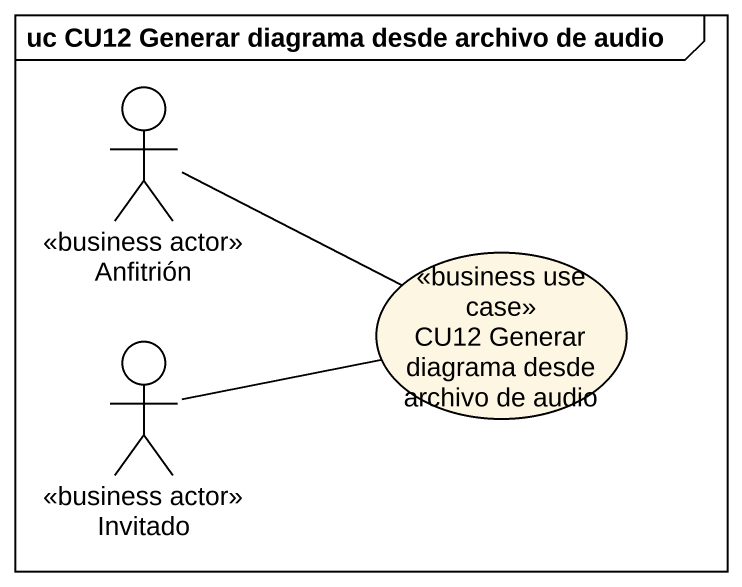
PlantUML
@startuml
mainframe uc CU12 Generar diagrama desde archivo de audio
actor Anfitrión <<business actor>>
actor Invitado <<business actor>>
usecase "CU12 Generar diagrama desde archivo de audio" as CU12_Generar_diagrama_desde <<business use case>>
Anfitrión -right- CU12_Generar_diagrama_desde
Invitado -right- CU12_Generar_diagrama_desde
@enduml
